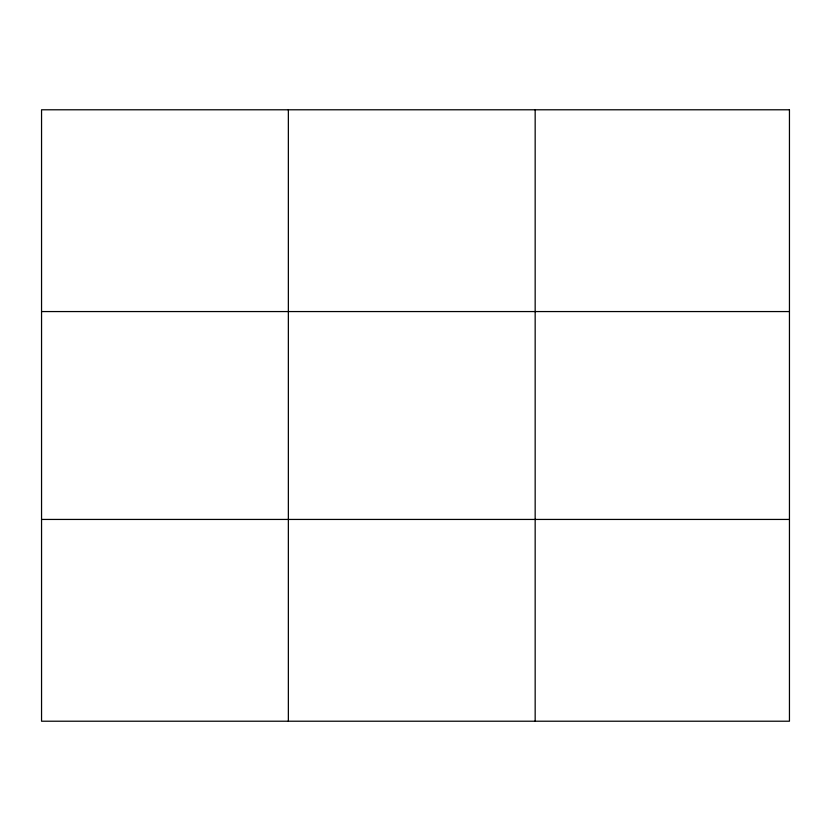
<?xml version="1.0" encoding="UTF-8"?>
<svg xmlns="http://www.w3.org/2000/svg" width="831" height="831" viewBox="0 0 831 831"><rect width="100%" height="100%" fill="white"/><g stroke="black" fill="none" stroke-linecap="round" stroke-linejoin="round"><path stroke-width="1.25" d="M288.357 109.785L288.357 721.215M535.164 109.785L535.164 721.215M41.55 311.563L789.45 311.563M41.55 519.437L789.45 519.437M789.45 109.785L789.45 721.215L41.55 721.215L41.55 109.785L789.45 109.785"/></g></svg>
